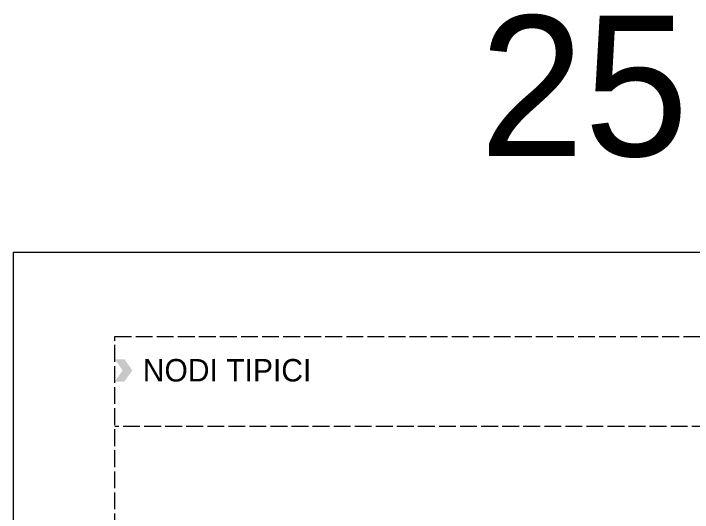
# Model space of a CAD drawing. Header units: millimetres. Extents: x -576 to 4430, y -1196 to 2690.
# Drawn here: x 1040 to 1160.9, y -535.3 to -446.5 of the extents above; entities that cross this region are included whole.
import ezdxf

# ---------------------------------------------------------------- set-up
doc = ezdxf.new("R2010")
doc.units = ezdxf.units.MM
doc.header["$LTSCALE"] = 0.25
doc.header["$MEASUREMENT"] = 0
doc.linetypes.add('ACAD_ISO02W100', pattern=[15, 12, -3])
doc.layers.get('0').update_dxf_attribs({"lineweight": 5})
doc.layers.add('01_Fill Border Red', color=7, linetype='Continuous', lineweight=20, true_color=0xe2001a)
doc.layers.add('01_Text', color=40, linetype='Continuous', lineweight=25)
doc.layers.add('02_Block Frame', color=7, linetype='Continuous', lineweight=5, true_color=0xe2001a, plot=False)
doc.styles.add('ALUK Main&Secondary Titles', font='GOTHIC.TTF')
doc.styles.add('Aluk Text', font='GOTHIC.TTF')

# ---------------------------------------------------------------- blocks, each defined once
blk = doc.blocks.new('PAGE dispari')
at = {"layer": '02_Block Frame', "linetype": 'ACAD_ISO02W100'}
blk.add_line((195, 266), (18, 266), dxfattribs=at)
at = {"layer": '02_Block Frame'}
blk.add_lwpolyline([(0, 0), (0, 297), (210, 297), (210, 0)], close=True, dxfattribs=at)
at = {"layer": '02_Block Frame', "linetype": 'ACAD_ISO02W100'}
blk.add_lwpolyline([(18, 15), (18, 282), (195, 282), (195, 15)], close=True, dxfattribs=at)

msp = doc.modelspace()

# ---------------------------------------------------------------- linework, layer by layer
at = {"layer": '01_Fill Border Red'}
for points in [[(1061.142, -510.029), (1059.413, -510.029), (1059.73, -508.029), (1058.001, -508.029)], [(1059.73, -512.029), (1058.001, -512.029), (1061.142, -510.029), (1059.413, -510.029)]]:
    msp.add_solid(points, dxfattribs=at)

# ---------------------------------------------------------------- block references
msp.add_blockref('PAGE dispari', (1040, -786))

# ---------------------------------------------------------------- texts
at = {"layer": '01_Text', "ltscale": 0.25, "insert": (1122.981, -446.871), "char_height": 25, "attachment_point": 1, "style": 'Aluk Text'}
msp.add_mtext_dynamic_manual_height_columns('25', width=46.83298, gutter_width=12.5, heights=[0], dxfattribs=at)
at = {"layer": '01_Text', "insert": (1063.001, -510.029), "char_height": 4, "attachment_point": 4, "style": 'ALUK Main&Secondary Titles'}
msp.add_mtext_dynamic_manual_height_columns('NODI TIPICI', width=120.62971, gutter_width=15, heights=[0], dxfattribs=at)

doc.saveas('drawing.dxf')
